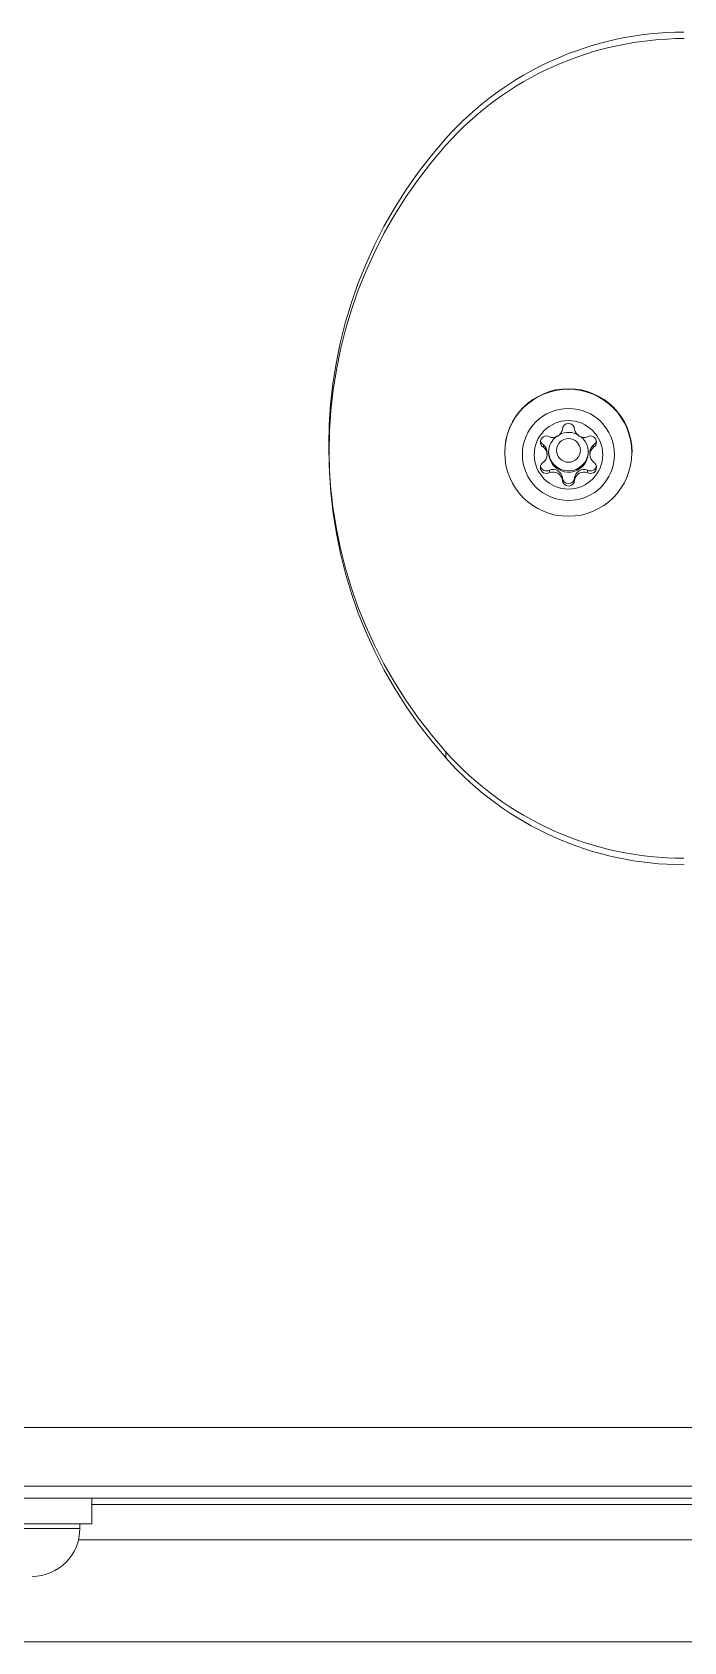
# Model space of a CAD drawing. Header units: millimetres. Extents: x 117 to 4973, y 109 to 3302.
# Drawn here: x 1622 to 1662.9, y 2828.2 to 2929.2 of the extents above; entities that cross this region are included whole.
import ezdxf

# ---------------------------------------------------------------- set-up
doc = ezdxf.new("R2010")
doc.units = ezdxf.units.MM
doc.layers.add('ZANO_R', color=7, linetype='Continuous', lineweight=0)

msp = doc.modelspace()

# ---------------------------------------------------------------- linework, layer by layer
at = {"layer": 'ZANO_R'}
for p, q in [((1654.1, 2903.27), (1654.1, 2903.11)), ((1657.24, 2903.27), (1657.24, 2903.11)), ((1651.67, 2902.8), (1651.67, 2902.78)), ((1654.32, 2902.65), (1654.32, 2902.8)), ((1657.02, 2902.8), (1657.02, 2902.65)), ((1659.67, 2902.78), (1659.67, 2902.8)), ((1654.49, 2901.68), (1654.49, 2901.52)), ((1655.29, 2901.22), (1655.29, 2901.06)), ((1656.06, 2901.22), (1656.06, 2901.06)), ((1656.86, 2901.68), (1656.86, 2901.52)), ((1647.97, 2883.97), (1647.97, 2883.62)), ((336.66, 2841.61), (3095.36, 2841.61)), ((3095.36, 2837.93), (336.66, 2837.93)), ((3038.23, 2837.16), (393.81, 2837.16)), ((1625.76, 2835.56), (1625.76, 2837.16)), ((1625.76, 2836.77), (1675.81, 2836.77)), ((1625.76, 2835.56), (1613.76, 2835.56)), ((1619.76, 2835.26), (1625.01, 2835.26)), ((1625.01, 2835.26), (1625.01, 2835.56)), ((1624.93, 2834.56), (1801.11, 2834.56)), ((391.78, 2828.16), (3038.23, 2828.16))]:
    msp.add_line(p, q, dxfattribs=at)
for centre, radius in [((1655.66, 2902.77), 3.99), ((1655.67, 2902.66), 2.89), ((1655.67, 2902.64), 2.15), ((1655.67, 2902.92), 0.748)]:
    msp.add_circle(centre, radius, dxfattribs=at)
for centre, radius, start, end in [((1662.9, 2909.13), 20.03, 89.9816, 138.2716), ((1662.92, 2908.73), 20.03, 89.9817, 138.2708), ((1669.51, 2903.24), 28.88, 138.2739, 221.7261), ((1669.53, 2902.84), 28.88, 138.2738, 221.7262), ((1655.67, 2902.79), 4, 0.132, 179.868), ((1654.7, 2904.33), 0.6, 249.244, 350.6016), ((1655.67, 2902.8), 1.25, 58.1786, 116.9455), ((1655.67, 2904.23), 0.383, 0.1255, 179.8745), ((1656.65, 2904.33), 0.6, 189.3984, 290.756), ((1654.29, 2903.44), 0.382, 59.8442, 240.0073), ((1654.29, 2903.6), 0.382, 191.9121, 240.1362), ((1653.73, 2902.8), 0.597, 359.9994, 50.8666), ((1653.73, 2902.65), 0.597, 309.1484, 50.8516), ((1655.67, 2902.8), 1.25, 124.9071, 179.9672), ((1655.67, 2902.8), 1.25, 179.9554, 51.9746), ((1655.67, 2902.88), 1.25, 181.945, 358.055), ((1657.05, 2903.44), 0.382, 299.9927, 120.1558), ((1657.62, 2902.8), 0.597, 129.1334, 180.0006), ((1657.62, 2902.65), 0.597, 129.1484, 230.8516), ((1657.05, 2903.6), 0.382, 299.8972, 348.0545), ((1654.29, 2901.85), 0.382, 119.9927, 300.1558), ((1654.29, 2902.01), 0.383, 192.0361, 299.9516), ((1657.05, 2901.85), 0.382, 239.8442, 60.0073), ((1657.05, 2902.01), 0.383, 240.0269, 347.9854), ((1654.7, 2901.12), 0.6, 9.4128, 110.7543), ((1654.7, 2900.96), 0.6, 9.3984, 110.756), ((1655.67, 2901.22), 0.383, 180.1255, 359.8745), ((1655.67, 2901.06), 0.383, 180.1315, 359.8685), ((1656.65, 2901.12), 0.6, 69.2457, 170.5872), ((1656.65, 2900.96), 0.6, 69.244, 170.6016), ((1662.9, 2897.35), 20.03, 221.729, 270.0184), ((1662.92, 2896.95), 20.03, 221.7285, 270.0182), ((1622.01, 2835.26), 3, 270, 0)]:
    msp.add_arc(centre, radius, start, end, dxfattribs=at)

doc.saveas('drawing.dxf')
